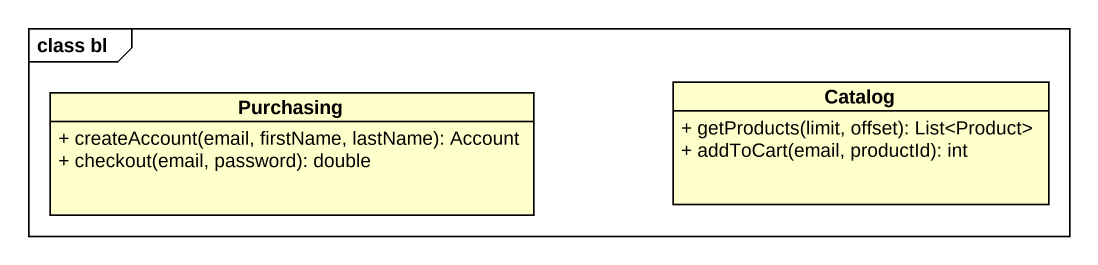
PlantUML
@startuml
mainframe class bl
hide circle
hide empty members
skinparam classAttributeIconSize 0
class Purchasing {
  + createAccount(email, firstName, lastName): Account
  + checkout(email, password): double
}
class Catalog {
  + getProducts(limit, offset): List<Product>
  + addToCart(email, productId): int
}
@enduml
